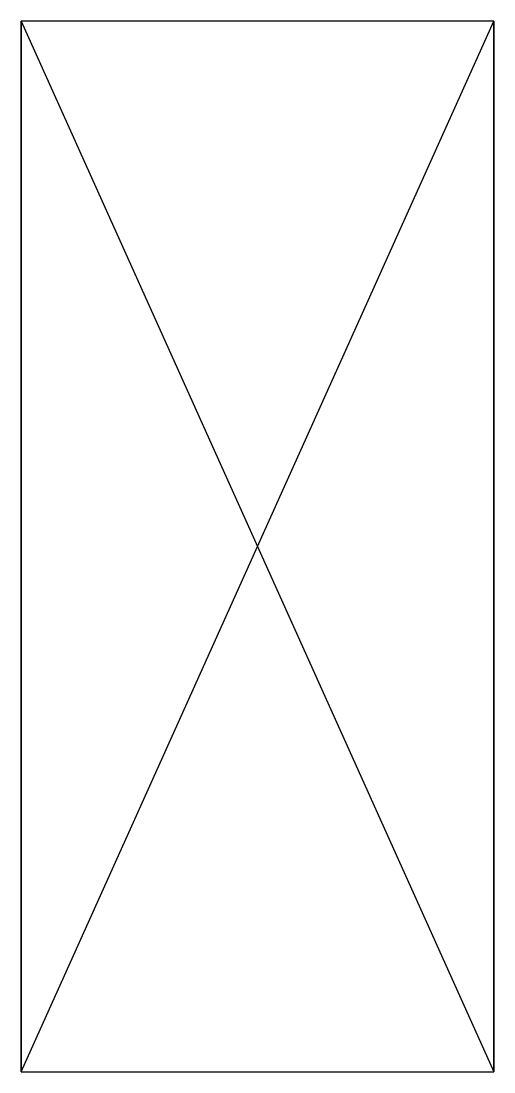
# Model space of a CAD drawing. Extents: x 0 to 3, y 0 to 6.67.
import ezdxf

# ---------------------------------------------------------------- set-up
doc = ezdxf.new("R2010")
doc.units = 0
doc.layers.get('0').update_dxf_attribs({"linetype": 'CONTINUOUS'})

msp = doc.modelspace()

# ---------------------------------------------------------------- linework, layer by layer
at = {"linetype": 'CONTINUOUS'}
for p, q in [((3, 6.67), (0, 6.67)), ((0, 0), (0, 6.67)), ((3, 6.67), (0, 6.67)), ((0, 6.67), (0, 0)), ((3, 6.67), (0, 6.67)), ((0, 6.67), (0, 0)), ((0, 0), (3, 6.67)), ((0, 6.67), (3, 0)), ((3, 6.67), (3, 0)), ((3, 0), (3, 6.67)), ((3, 0), (3, 6.67)), ((0, 0), (3, 0)), ((0, 0), (3, 0)), ((0, 0), (3, 0))]:
    msp.add_line(p, q, dxfattribs=at)

doc.saveas('drawing.dxf')
